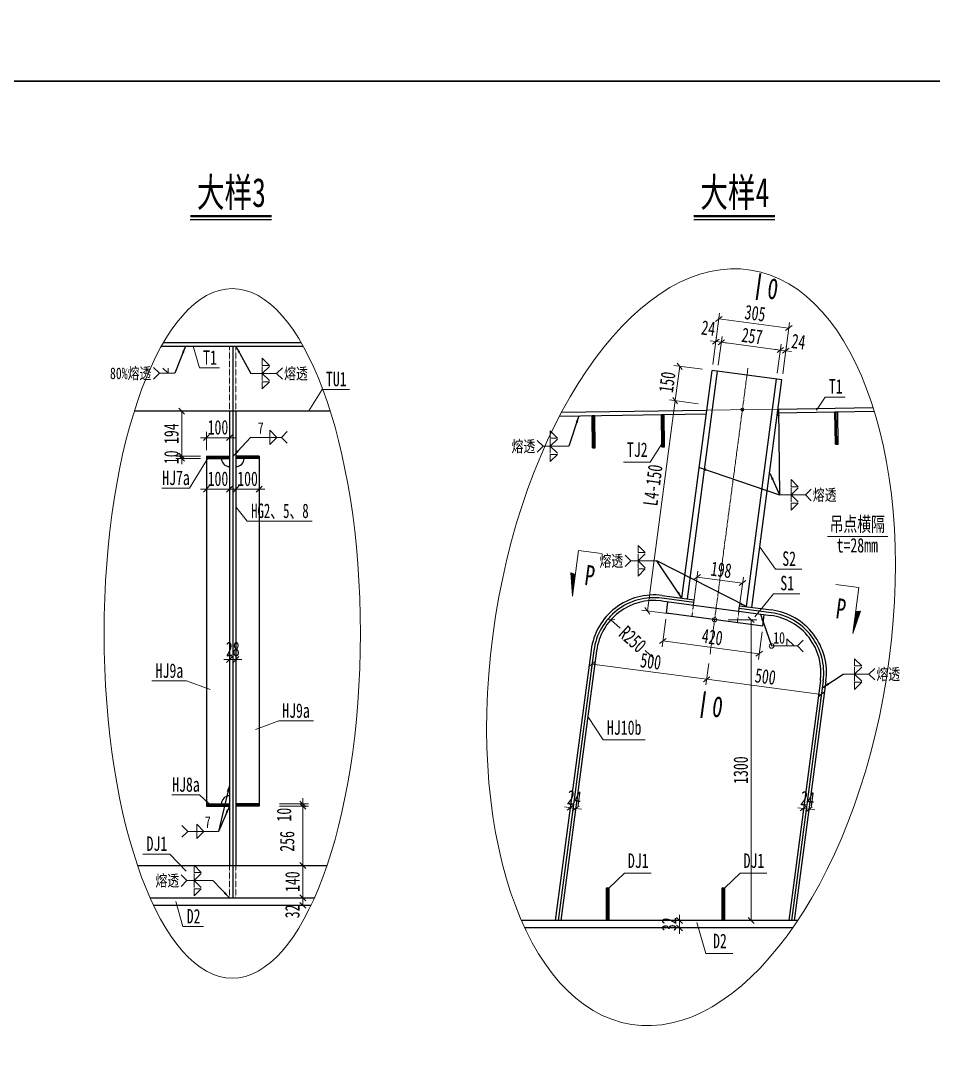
# Model space of a CAD drawing. Header units: millimetres. Extents: x 44597 to 300567, y -113054 to 73044.
# Drawn here: x 51188 to 55135, y -80674 to -76249 of the extents above; entities that cross this region are included whole.
import ezdxf
from ezdxf.enums import TextEntityAlignment as Align

# ---------------------------------------------------------------- set-up
doc = ezdxf.new("R2010")
doc.units = ezdxf.units.MM
doc.linetypes.add('CENTER2', pattern=[28.575, 19.05, -3.175, 3.175, -3.175])
doc.linetypes.add('DASHED', pattern=[0.75, 0.5, -0.25])
doc.layers.get('Defpoints').update_dxf_attribs({"color": 8})
for name, color, linetype, lineweight in [('Dim', 4, 'Continuous', 15), ('中心线', 2, 'CENTER2', 15), ('文字', 7, 'Continuous', 15), ('标注线及字体', 2, 'Continuous', 15), ('粗线', 3, 'Continuous', 35), ('细实线', 4, 'Continuous', 15), ('虚线', 7, 'DASHED', 13), ('钢板粗线', 1, 'Continuous', 25)]:
    doc.layers.add(name, color=color, linetype=linetype, lineweight=lineweight)
doc.layers.add('Text', color=4, linetype='Continuous')
doc.styles.add('111', font='', dxfattribs={"width": 0.7})
doc.styles.add('BM_Dim', font='', dxfattribs={"width": 0.85})
doc.styles.add('SMEDI', font='', dxfattribs={"width": 0.75})
doc.styles.get("Standard").update_dxf_attribs({"font": ''})
doc.styles.get('111').set_extended_font_data('仿宋_GB2312')
doc.styles.get('BM_Dim').set_extended_font_data('仿宋_GB2312')
doc.styles.get('SMEDI').set_extended_font_data('仿宋_GB2312')
doc.styles.get('Standard').set_extended_font_data('仿宋_GB2312')
doc.dimstyles.new('200', dxfattribs={"dimscale": 0, "dimtxt": 2.5, "dimasz": 1, "dimexe": 1, "dimexo": 1, "dimgap": 0.6, "dimtad": 1, "dimdec": 0, "dimdsep": 46, "dimtxsty": '111', "dimblk": 'OBLIQUE', "dimcen": 0, "dimclrd": 4, "dimclre": 4, "dimclrt": 4, "dimadec": 1, "dimazin": 2, "dimtfac": 1, "dimtdec": 0, "dimtix": 1, "dimtmove": 2, "dimatfit": 3, "dimfxl": 4, "dimfxlon": 1, "dimtolj": 1, "dimlwd": -1, "dimlwe": -1, "dimarcsym": 0})
doc.dimstyles.new('MSteel_1.0_1.0', dxfattribs={"dimtxt": 3, "dimasz": 1.2, "dimexe": 1, "dimexo": 1, "dimgap": 1, "dimtad": 3, "dimtoh": 1, "dimdec": 0, "dimzin": 0, "dimdsep": 46, "dimtxsty": 'Standard', "dimblk": 'ARCHTICK', "dimcen": 0.09, "dimclrd": 3, "dimclre": 3, "dimadec": 0, "dimazin": 0, "dimtfac": 1, "dimtdec": 4, "dimtofl": 0, "dimtmove": 0, "dimatfit": 3, "dimfxl": 1, "dimtolj": 1, "dimtzin": 0, "dimarcsym": 0})

# ---------------------------------------------------------------- blocks, each defined once
blk = doc.blocks.new('_Oblique')
at = {"color": 0, "linetype": 'ByBlock', "lineweight": -2}
blk.add_line((-0.5, -0.5), (0.5, 0.5), dxfattribs=at)
blk = doc.blocks.new('*D737')
at = {"layer": 'Defpoints', "color": 0, "transparency": 16777216}
for p in [(52091.6, -78052.2), (51991.6, -78131.6), (52091.6, -78131.6)]:
    blk.add_point(p, dxfattribs=at)
at = {"layer": '细实线', "color": 4, "transparency": 16777216}
for p, q in [((51991.6, -78052.2), (51966.6, -78052.2)), ((51991.6, -78106.6), (51991.6, -78027.2)), ((51991.6, -78052.2), (52091.6, -78052.2)), ((52091.6, -78106.6), (52091.6, -78027.2)), ((52091.6, -78052.2), (52116.6, -78052.2))]:
    blk.add_line(p, q, dxfattribs=at)
at = {"layer": '细实线', "color": 4, "transparency": 16777216, "xscale": 25, "yscale": 25, "zscale": 25}
blk.add_blockref('_Oblique', (51991.6, -78052.2), dxfattribs=at)
at = {"layer": '细实线', "color": 4, "transparency": 16777216, "xscale": 25, "yscale": 25, "zscale": 25, "rotation": 180}
blk.add_blockref('_Oblique', (52091.6, -78052.2), dxfattribs=at)
at = {"layer": '细实线', "color": 4, "transparency": 16777216, "insert": (52041.6, -78007.5), "char_height": 62.5, "attachment_point": 5, "style": '111'}
blk.add_mtext('\\A1;100', dxfattribs=at)
blk = doc.blocks.new('*D738')
at = {"layer": 'Defpoints', "color": 0, "transparency": 16777216}
for p in [(51991.6, -78141.6), (52091.6, -78141.6), (52091.6, -78274.7)]:
    blk.add_point(p, dxfattribs=at)
at = {"layer": '细实线', "color": 4, "transparency": 16777216}
for p, q in [((51991.6, -78174.7), (51991.6, -78299.7)), ((52091.6, -78174.7), (52091.6, -78299.7)), ((51991.6, -78274.7), (51966.6, -78274.7)), ((51991.6, -78274.7), (52091.6, -78274.7)), ((52091.6, -78274.7), (52116.6, -78274.7))]:
    blk.add_line(p, q, dxfattribs=at)
at = {"layer": '细实线', "color": 4, "transparency": 16777216, "xscale": 25, "yscale": 25, "zscale": 25}
blk.add_blockref('_Oblique', (51991.6, -78274.7), dxfattribs=at)
at = {"layer": '细实线', "color": 4, "transparency": 16777216, "xscale": 25, "yscale": 25, "zscale": 25, "rotation": 180}
blk.add_blockref('_Oblique', (52091.6, -78274.7), dxfattribs=at)
at = {"layer": '细实线', "color": 4, "transparency": 16777216, "insert": (52041.6, -78229.9), "char_height": 62.5, "attachment_point": 5, "style": '111'}
blk.add_mtext('\\A1;100', dxfattribs=at)
blk = doc.blocks.new('*D739')
at = {"layer": 'Defpoints', "color": 0, "transparency": 16777216}
for p in [(52119.6, -79010.5), (52091.6, -79084.7), (52119.6, -79085.6)]:
    blk.add_point(p, dxfattribs=at)
at = {"layer": '细实线', "color": 4, "transparency": 16777216}
for p, q in [((52091.6, -79059.7), (52091.6, -78985.5)), ((52119.6, -79060.6), (52119.6, -78985.5)), ((52091.6, -79010.5), (52066.6, -79010.5)), ((52091.6, -79010.5), (52119.6, -79010.5)), ((52119.6, -79010.5), (52144.6, -79010.5))]:
    blk.add_line(p, q, dxfattribs=at)
at = {"layer": '细实线', "color": 4, "transparency": 16777216, "xscale": 25, "yscale": 25, "zscale": 25}
blk.add_blockref('_Oblique', (52091.6, -79010.5), dxfattribs=at)
at = {"layer": '细实线', "color": 4, "transparency": 16777216, "xscale": 25, "yscale": 25, "zscale": 25, "rotation": 180}
blk.add_blockref('_Oblique', (52119.6, -79010.5), dxfattribs=at)
at = {"layer": '细实线', "color": 4, "transparency": 16777216, "insert": (52105.6, -78965.7), "char_height": 62.5, "attachment_point": 5, "style": '111'}
blk.add_mtext('\\A1;28', dxfattribs=at)
blk = doc.blocks.new('*D740')
at = {"layer": 'Defpoints', "color": 0, "transparency": 16777216}
for p in [(52215.9, -79634.6), (52215.9, -79644.6), (52408.4, -79644.6)]:
    blk.add_point(p, dxfattribs=at)
at = {"layer": '细实线', "color": 4, "transparency": 16777216}
for p, q in [((52308.4, -79634.6), (52433.4, -79634.6)), ((52308.4, -79644.6), (52433.4, -79644.6)), ((52408.4, -79634.6), (52408.4, -79609.6)), ((52408.4, -79634.6), (52408.4, -79644.6)), ((52408.4, -79644.6), (52408.4, -79669.6))]:
    blk.add_line(p, q, dxfattribs=at)
at = {"layer": '细实线', "color": 4, "transparency": 16777216, "xscale": 25, "yscale": 25, "zscale": 25}
for p, rotation in [((52408.4, -79634.6), 270), ((52408.4, -79644.6), 90)]:
    blk.add_blockref('_Oblique', p, dxfattribs=dict(at, rotation=rotation))
at = {"layer": '细实线', "color": 4, "transparency": 16777216, "insert": (52327.5, -79681), "char_height": 62.5, "attachment_point": 5, "rotation": 90, "style": '111'}
blk.add_mtext('\\A1;10', dxfattribs=at)
blk = doc.blocks.new('*D741')
at = {"layer": 'Defpoints', "color": 0, "transparency": 16777216}
for p in [(52215.9, -79644.6), (52250.7, -79900.6), (52408.4, -79900.6)]:
    blk.add_point(p, dxfattribs=at)
at = {"layer": '细实线', "color": 4, "transparency": 16777216}
for p, q in [((52308.4, -79644.6), (52433.4, -79644.6)), ((52408.4, -79644.6), (52408.4, -79900.6)), ((52308.4, -79900.6), (52433.4, -79900.6))]:
    blk.add_line(p, q, dxfattribs=at)
at = {"layer": '细实线', "color": 4, "transparency": 16777216, "xscale": 25, "yscale": 25, "zscale": 25}
for p, rotation in [((52408.4, -79644.6), 90), ((52408.4, -79900.6), 270)]:
    blk.add_blockref('_Oblique', p, dxfattribs=dict(at, rotation=rotation))
at = {"layer": '细实线', "color": 4, "transparency": 16777216, "insert": (52340.8, -79796.5), "char_height": 62.5, "attachment_point": 5, "rotation": 90, "style": '111'}
blk.add_mtext('\\A1;256', dxfattribs=at)
blk = doc.blocks.new('*D742')
at = {"layer": 'Defpoints', "color": 0, "transparency": 16777216}
for p in [(52250.7, -79900.6), (52250.7, -80040.6), (52408.4, -80040.6)]:
    blk.add_point(p, dxfattribs=at)
at = {"layer": '细实线', "color": 4, "transparency": 16777216}
for p, q in [((52308.4, -79900.6), (52433.4, -79900.6)), ((52408.4, -79900.6), (52408.4, -80040.6)), ((52308.4, -80040.6), (52433.4, -80040.6))]:
    blk.add_line(p, q, dxfattribs=at)
at = {"layer": '细实线', "color": 4, "transparency": 16777216, "xscale": 25, "yscale": 25, "zscale": 25}
for p, rotation in [((52408.4, -79900.6), 90), ((52408.4, -80040.6), 270)]:
    blk.add_blockref('_Oblique', p, dxfattribs=dict(at, rotation=rotation))
at = {"layer": '细实线', "color": 4, "transparency": 16777216, "insert": (52363.7, -79970.6), "char_height": 62.5, "attachment_point": 5, "rotation": 90, "style": '111'}
blk.add_mtext('\\A1;140', dxfattribs=at)
blk = doc.blocks.new('*D743')
at = {"layer": 'Defpoints', "color": 0, "transparency": 16777216}
for p in [(52250.7, -80040.6), (52250.7, -80072.6), (52408.4, -80072.6)]:
    blk.add_point(p, dxfattribs=at)
at = {"layer": '细实线', "color": 4, "transparency": 16777216}
for p, q in [((52308.4, -80040.6), (52433.4, -80040.6)), ((52408.4, -80040.6), (52408.4, -80072.6)), ((52308.4, -80072.6), (52433.4, -80072.6))]:
    blk.add_line(p, q, dxfattribs=at)
at = {"layer": '细实线', "color": 4, "transparency": 16777216, "xscale": 25, "yscale": 25, "zscale": 25}
for p, rotation in [((52408.4, -80040.6), 90), ((52408.4, -80072.6), 270)]:
    blk.add_blockref('_Oblique', p, dxfattribs=dict(at, rotation=rotation))
at = {"layer": '细实线', "color": 4, "transparency": 16777216, "insert": (52363.6, -80098.9), "char_height": 62.5, "attachment_point": 5, "rotation": 90, "style": '111'}
blk.add_mtext('\\A1;32', dxfattribs=at)
blk = doc.blocks.new('*D744')
at = {"layer": 'Defpoints', "color": 0, "transparency": 16777216}
for p in [(51885.2, -78141.6), (51991.6, -78131.6), (51991.6, -78141.6)]:
    blk.add_point(p, dxfattribs=at)
at = {"layer": '细实线', "color": 4, "transparency": 16777216}
for p, q in [((51966.6, -78131.6), (51860.2, -78131.6)), ((51966.6, -78141.6), (51860.2, -78141.6)), ((51885.2, -78131.6), (51885.2, -78106.6)), ((51885.2, -78131.6), (51885.2, -78141.6)), ((51885.2, -78141.6), (51885.2, -78166.6))]:
    blk.add_line(p, q, dxfattribs=at)
at = {"layer": '细实线', "color": 4, "transparency": 16777216, "xscale": 25, "yscale": 25, "zscale": 25}
for p, rotation in [((51885.2, -78131.6), 270), ((51885.2, -78141.6), 90)]:
    blk.add_blockref('_Oblique', p, dxfattribs=dict(at, rotation=rotation))
at = {"layer": '细实线', "color": 4, "transparency": 16777216, "insert": (51840.5, -78136.6), "char_height": 62.5, "attachment_point": 5, "rotation": 90, "style": '111'}
blk.add_mtext('\\A1;10', dxfattribs=at)
blk = doc.blocks.new('*D745')
at = {"layer": 'Defpoints', "color": 0, "transparency": 16777216}
for p in [(51885.2, -77937.6), (51951.6, -77937.6), (51991.6, -78131.6)]:
    blk.add_point(p, dxfattribs=at)
at = {"layer": '细实线', "color": 4, "transparency": 16777216}
for p, q in [((51926.6, -77937.6), (51860.2, -77937.6)), ((51885.2, -78131.6), (51885.2, -77937.6)), ((51966.6, -78131.6), (51860.2, -78131.6))]:
    blk.add_line(p, q, dxfattribs=at)
at = {"layer": '细实线', "color": 4, "transparency": 16777216, "xscale": 25, "yscale": 25, "zscale": 25}
for p, rotation in [((51885.2, -77937.6), 90), ((51885.2, -78131.6), 270)]:
    blk.add_blockref('_Oblique', p, dxfattribs=dict(at, rotation=rotation))
at = {"layer": '细实线', "color": 4, "transparency": 16777216, "insert": (51840.5, -78034.6), "char_height": 62.5, "attachment_point": 5, "rotation": 90, "style": '111'}
blk.add_mtext('\\A1;194', dxfattribs=at)
blk = doc.blocks.new('_ArchTick')
at = {"color": 0, "linetype": 'ByBlock', "const_width": 0.15}
blk.add_lwpolyline([(-0.5, -0.5), (0.5, 0.5)], dxfattribs=at)
blk = doc.blocks.new('U肋焊缝2')
at = {"layer": 'Dim'}
blk.add_line((0, 0), (-2.66, 0), dxfattribs=at)
blk.add_lwpolyline([(-3.66, 1), (-2.66, 0), (-3.66, -1)], dxfattribs=at)
at = {"layer": '细实线'}
blk.add_lwpolyline([(-2.05, 0.89), (-1.14, 0), (-1.14, 0.89)], dxfattribs=at)
at = {"layer": 'Text', "style": 'SMEDI', "width": 0.75}
blk.add_text('80%熔透', height=2, dxfattribs=at).set_placement((-11.22, 0), align=Align.MIDDLE_LEFT)
blk = doc.blocks.new('角焊缝2')
at = {"layer": 'Dim'}
blk.add_line((-3138.01, 370.22), (-3132.7, 370.22), dxfattribs=at)
blk.add_lwpolyline([(-3134.75, 371.45), (-3134.75, 368.99), (-3133.52, 370.22)], close=True, dxfattribs=at)
blk.add_lwpolyline([(-3131.7, 369.22), (-3132.7, 370.22), (-3131.7, 371.22)], dxfattribs=at)
blk = doc.blocks.new('*D746')
at = {"layer": 'Defpoints', "color": 0, "transparency": 16777216}
for p in [(54188.7, -78838.5), (54175.4, -80138.5), (54346.6, -80138.5)]:
    blk.add_point(p, dxfattribs=at)
at = {"layer": '细实线', "color": 4, "transparency": 16777216}
for p, q in [((54246.6, -78838.5), (54371.6, -78838.5)), ((54346.6, -78838.5), (54346.6, -80138.5)), ((54246.6, -80138.5), (54371.6, -80138.5))]:
    blk.add_line(p, q, dxfattribs=at)
at = {"layer": '细实线', "color": 4, "transparency": 16777216, "xscale": 25, "yscale": 25, "zscale": 25}
for p, rotation in [((54346.6, -78838.5), 90), ((54346.6, -80138.5), 270)]:
    blk.add_blockref('_Oblique', p, dxfattribs=dict(at, rotation=rotation))
at = {"layer": '细实线', "color": 4, "transparency": 16777216, "insert": (54301.8, -79488.5), "char_height": 62.5, "attachment_point": 5, "rotation": 90, "style": '111'}
blk.add_mtext('\\A1;1300', dxfattribs=at)
blk = doc.blocks.new('12-140加劲 无过焊孔')
at = {"layer": 'Defpoints'}
blk.add_line((38946.6, 32076.7), (38946.6, 32216.7), dxfattribs=at)
at = {"layer": '钢板粗线', "color": 7}
for p, q in [((38940.6, 32076.7), (38940.6, 32216.7)), ((38940.6, 32216.7), (38952.6, 32216.7)), ((38952.6, 32076.7), (38952.6, 32216.7)), ((38940.6, 32076.7), (38952.6, 32076.7))]:
    blk.add_line(p, q, dxfattribs=at)
blk = doc.blocks.new('*D747')
at = {"layer": 'Defpoints', "color": 0, "transparency": 16777216}
for p in [(54014, -80138.5), (54014, -80170.5), (54036.6, -80170.5)]:
    blk.add_point(p, dxfattribs=at)
at = {"layer": '细实线', "color": 4, "transparency": 16777216}
for p, q in [((54036.6, -80138.5), (54036.6, -80113.5)), ((54036.6, -80138.5), (54061.6, -80138.5)), ((54036.6, -80138.5), (54036.6, -80170.5)), ((54036.6, -80170.5), (54061.6, -80170.5)), ((54036.6, -80170.5), (54036.6, -80195.5))]:
    blk.add_line(p, q, dxfattribs=at)
at = {"layer": '细实线', "color": 4, "transparency": 16777216, "xscale": 25, "yscale": 25, "zscale": 25}
for p, rotation in [((54036.6, -80138.5), 270), ((54036.6, -80170.5), 90)]:
    blk.add_blockref('_Oblique', p, dxfattribs=dict(at, rotation=rotation))
at = {"layer": '细实线', "color": 4, "transparency": 16777216, "insert": (53991.8, -80154.5), "char_height": 62.5, "attachment_point": 5, "rotation": 90, "style": '111'}
blk.add_mtext('\\A1;32', dxfattribs=at)
blk = doc.blocks.new('*D748')
at = {"layer": 'Defpoints', "color": 0, "transparency": 16777216}
for p in [(54309.5, -78680.2), (54097.1, -78775.9), (54293.4, -78801.9)]:
    blk.add_point(p, dxfattribs=at)
at = {"layer": '细实线', "color": 4, "transparency": 16777216}
for p, q in [((54100.4, -78751.2), (54116.5, -78629.4)), ((54113.2, -78654.2), (54309.5, -78680.2)), ((54296.7, -78777.1), (54312.8, -78655.4))]:
    blk.add_line(p, q, dxfattribs=at)
at = {"layer": '细实线', "color": 4, "transparency": 16777216, "xscale": 25, "yscale": 25, "zscale": 25}
for p, rotation in [((54113.2, -78654.2), 172.4595999999968), ((54309.5, -78680.2), 352.4595999999968)]:
    blk.add_blockref('_Oblique', p, dxfattribs=dict(at, rotation=rotation))
at = {"layer": '细实线', "color": 4, "transparency": 16777216, "insert": (54217.2, -78622.9), "char_height": 62.5, "attachment_point": 5, "rotation": 352.4596, "style": '111'}
blk.add_mtext('\\A1;198', dxfattribs=at)
blk = doc.blocks.new('*D749')
at = {"layer": 'Defpoints', "color": 0, "transparency": 16777216}
for p in [(54217.7, -77639.7), (54173.2, -77792.9), (54197, -77796)]:
    blk.add_point(p, dxfattribs=at)
at = {"layer": '细实线', "color": 4, "transparency": 16777216}
for p, q in [((54180.8, -77735.6), (54197.2, -77611.7)), ((54204.6, -77738.8), (54221, -77614.9)), ((54193.9, -77636.5), (54169.2, -77633.2)), ((54193.9, -77636.5), (54217.7, -77639.7)), ((54217.7, -77639.7), (54242.5, -77642.9))]:
    blk.add_line(p, q, dxfattribs=at)
at = {"layer": '细实线', "color": 4, "transparency": 16777216, "xscale": 25, "yscale": 25, "zscale": 25}
for p, rotation in [((54193.9, -77636.5), 352.4595999999971), ((54217.7, -77639.7), 172.459599999997)]:
    blk.add_blockref('_Oblique', p, dxfattribs=dict(at, rotation=rotation))
at = {"layer": '细实线', "color": 4, "transparency": 16777216, "insert": (54161.7, -77578.6), "char_height": 62.5, "attachment_point": 5, "rotation": 352.4596, "style": '111'}
blk.add_mtext('\\A1;24', dxfattribs=at)
blk = doc.blocks.new('*D750')
at = {"layer": 'Defpoints', "color": 0, "transparency": 16777216}
for p in [(54472.5, -77673.4), (54197, -77796), (54451.8, -77829.7)]:
    blk.add_point(p, dxfattribs=at)
at = {"layer": '细实线', "color": 4, "transparency": 16777216}
for p, q in [((54204.6, -77738.8), (54221, -77614.9)), ((54217.7, -77639.7), (54472.5, -77673.4)), ((54459.4, -77772.5), (54475.8, -77648.6))]:
    blk.add_line(p, q, dxfattribs=at)
at = {"layer": '细实线', "color": 4, "transparency": 16777216, "xscale": 25, "yscale": 25, "zscale": 25}
for p, rotation in [((54217.7, -77639.7), 172.4595999999994), ((54472.5, -77673.4), 352.4595999999993)]:
    blk.add_blockref('_Oblique', p, dxfattribs=dict(at, rotation=rotation))
at = {"layer": '细实线', "color": 4, "transparency": 16777216, "insert": (54350.9, -77612.8), "char_height": 62.5, "attachment_point": 5, "rotation": 352.4596, "style": '111'}
blk.add_mtext('\\A1;257', dxfattribs=at)
blk = doc.blocks.new('*D751')
at = {"layer": 'Defpoints', "color": 0, "transparency": 16777216}
for p in [(54496.3, -77676.5), (54451.8, -77829.7), (54475.6, -77832.9)]:
    blk.add_point(p, dxfattribs=at)
at = {"layer": '细实线', "color": 4, "transparency": 16777216}
for p, q in [((54459.4, -77772.5), (54475.8, -77648.6)), ((54483.2, -77775.7), (54499.6, -77651.7)), ((54472.5, -77673.4), (54447.7, -77670.1)), ((54472.5, -77673.4), (54496.3, -77676.5)), ((54496.3, -77676.5), (54521.1, -77679.8))]:
    blk.add_line(p, q, dxfattribs=at)
at = {"layer": '细实线', "color": 4, "transparency": 16777216, "xscale": 25, "yscale": 25, "zscale": 25}
for p, rotation in [((54472.5, -77673.4), 352.4595999999971), ((54496.3, -77676.5), 172.459599999997)]:
    blk.add_blockref('_Oblique', p, dxfattribs=dict(at, rotation=rotation))
at = {"layer": '细实线', "color": 4, "transparency": 16777216, "insert": (54551.3, -77636.8), "char_height": 62.5, "attachment_point": 5, "rotation": 352.4596, "style": '111'}
blk.add_mtext('\\A1;24', dxfattribs=at)
blk = doc.blocks.new('*D752')
at = {"layer": 'Defpoints', "color": 0, "transparency": 16777216}
for p in [(54037.8, -77743.3), (54328.5, -77781.8), (54308.9, -77930.5)]:
    blk.add_point(p, dxfattribs=at)
at = {"layer": '细实线', "color": 4, "transparency": 16777216}
for p, q in [((54136.9, -77756.4), (54013, -77740)), ((54018.1, -77892), (54037.8, -77743.3)), ((54117.3, -77905.1), (53993.3, -77888.7))]:
    blk.add_line(p, q, dxfattribs=at)
at = {"layer": '细实线', "color": 4, "transparency": 16777216, "xscale": 25, "yscale": 25, "zscale": 25}
for p, rotation in [((54037.8, -77743.3), 82.45959999982126), ((54018.1, -77892), 262.4595999998213)]:
    blk.add_blockref('_Oblique', p, dxfattribs=dict(at, rotation=rotation))
at = {"layer": '细实线', "color": 4, "transparency": 16777216, "insert": (53983.6, -77811.8), "char_height": 62.5, "attachment_point": 5, "rotation": 82.4596, "style": '111'}
blk.add_mtext('\\A1;150', dxfattribs=at)
blk = doc.blocks.new('*D753')
at = {"layer": 'Defpoints', "color": 0, "transparency": 16777216}
for p in [(54018.1, -77892), (54308.9, -77930.5), (54188.7, -78838.5)]:
    blk.add_point(p, dxfattribs=at)
at = {"layer": '细实线', "color": 4, "transparency": 16777216}
for p, q in [((53897.9, -78800), (54018.1, -77892)), ((54117.3, -77905.1), (53993.3, -77888.7)), ((53997.1, -78813.1), (53873.1, -78796.7))]:
    blk.add_line(p, q, dxfattribs=at)
at = {"layer": '细实线', "color": 4, "transparency": 16777216, "xscale": 25, "yscale": 25, "zscale": 25}
for p, rotation in [((54018.1, -77892), 82.4596000000295), ((53897.9, -78800), 262.4596000000295)]:
    blk.add_blockref('_Oblique', p, dxfattribs=dict(at, rotation=rotation))
at = {"layer": '细实线', "color": 4, "transparency": 16777216, "insert": (53921.9, -78257.3), "char_height": 62.5, "attachment_point": 5, "rotation": 82.4596, "style": '111'}
blk.add_mtext('\\A1;L4-150', dxfattribs=at)
blk = doc.blocks.new('全融透2')
at = {"layer": 'Dim'}
blk.add_line((0, 0), (-4.48, 0), dxfattribs=at)
for points in [[(-3.23, 2.65), (-3.23, 1.41), (-2, 1.41)], [(-3.23, -2.65), (-3.23, -1.41), (-2, -1.41)]]:
    blk.add_lwpolyline(points, close=True, dxfattribs=at)
for points in [[(-5.48, 1), (-4.48, 0), (-5.48, -1)], [(-2, 1.21), (-3.23, 0), (-3.23, 1.21)], [(-2, -1.21), (-3.23, 0), (-3.23, -1.21)]]:
    blk.add_lwpolyline(points, dxfattribs=at)
at = {"layer": 'Text', "style": 'SMEDI', "width": 0.75}
blk.add_text('熔透', height=2, dxfattribs=at).set_placement((-9.92, 0), align=Align.MIDDLE_LEFT)
blk = doc.blocks.new('*D754')
at = {"layer": 'Defpoints', "color": 0, "transparency": 16777216}
for p in [(53671.2, -78937.5), (54166.9, -79003.1), (54154.6, -79095.6)]:
    blk.add_point(p, dxfattribs=at)
at = {"layer": '细实线', "color": 4, "transparency": 16777216}
for p, q in [((53667.9, -78962.3), (53655.7, -79054.8)), ((53659, -79030), (54154.6, -79095.6)), ((54163.6, -79027.9), (54151.4, -79120.4))]:
    blk.add_line(p, q, dxfattribs=at)
at = {"layer": '细实线', "color": 4, "transparency": 16777216, "xscale": 25, "yscale": 25, "zscale": 25}
for p, rotation in [((53659, -79030), 172.4596000000019), ((54154.6, -79095.6), 352.4596000000018)]:
    blk.add_blockref('_Oblique', p, dxfattribs=dict(at, rotation=rotation))
at = {"layer": '细实线', "color": 4, "transparency": 16777216, "insert": (53912.7, -79018.5), "char_height": 62.5, "attachment_point": 5, "rotation": 352.4596, "style": '111'}
blk.add_mtext('\\A1;500', dxfattribs=at)
blk = doc.blocks.new('*D755')
at = {"layer": 'Defpoints', "color": 0, "transparency": 16777216}
for p in [(54166.9, -79003.1), (54662.6, -79068.7), (54154.6, -79095.6)]:
    blk.add_point(p, dxfattribs=at)
at = {"layer": '细实线', "color": 4, "transparency": 16777216}
for p, q in [((54163.6, -79027.9), (54151.4, -79120.4)), ((54650.3, -79161.2), (54154.6, -79095.6)), ((54659.3, -79093.5), (54647, -79186))]:
    blk.add_line(p, q, dxfattribs=at)
at = {"layer": '细实线', "color": 4, "transparency": 16777216, "xscale": 25, "yscale": 25, "zscale": 25}
for p, rotation in [((54154.6, -79095.6), 172.4596000000021), ((54650.3, -79161.2), 352.4596000000021)]:
    blk.add_blockref('_Oblique', p, dxfattribs=dict(at, rotation=rotation))
at = {"layer": '细实线', "color": 4, "transparency": 16777216, "insert": (54408.3, -79084.1), "char_height": 62.5, "attachment_point": 5, "rotation": 352.4596, "style": '111'}
blk.add_mtext('\\A1;500', dxfattribs=at)
blk = doc.blocks.new('全融透1')
at = {"layer": 'Dim'}
blk.add_line((0, 0), (4.48, 0), dxfattribs=at)
for points in [[(2, 2.65), (2, 1.41), (3.23, 1.41)], [(2, -2.65), (2, -1.41), (3.23, -1.41)]]:
    blk.add_lwpolyline(points, close=True, dxfattribs=at)
for points in [[(3.23, 1.21), (2, 0), (2, 1.21)], [(3.23, -1.21), (2, 0), (2, -1.21)], [(5.48, 1), (4.48, 0), (5.48, -1)]]:
    blk.add_lwpolyline(points, dxfattribs=at)
at = {"layer": 'Text', "style": 'SMEDI', "width": 0.75}
blk.add_text('熔透', height=2, dxfattribs=at).set_placement((5.77, 0), align=Align.MIDDLE_LEFT)
blk = doc.blocks.new('*D756')
at = {"layer": 'Defpoints', "color": 0, "transparency": 16777216}
for p in [(54576, -79631.2), (54599.8, -79634.3), (54596.7, -79657.4)]:
    blk.add_point(p, dxfattribs=at)
at = {"layer": '细实线', "color": 4, "transparency": 16777216}
for p, q in [((54572.9, -79654.2), (54548.2, -79650.9)), ((54572.9, -79654.2), (54569.7, -79679)), ((54572.9, -79654.2), (54596.7, -79657.4)), ((54596.7, -79657.4), (54593.5, -79682.1)), ((54596.7, -79657.4), (54621.5, -79660.6))]:
    blk.add_line(p, q, dxfattribs=at)
at = {"layer": '细实线', "color": 4, "transparency": 16777216, "xscale": 25, "yscale": 25, "zscale": 25}
for p, rotation in [((54572.9, -79654.2), 352.4595999999947), ((54596.7, -79657.4), 172.4595999999948)]:
    blk.add_blockref('_Oblique', p, dxfattribs=dict(at, rotation=rotation))
at = {"layer": '细实线', "color": 4, "transparency": 16777216, "insert": (54590.6, -79612.1), "char_height": 62.5, "attachment_point": 5, "rotation": 352.4596, "style": '111'}
blk.add_mtext('\\A1;24', dxfattribs=at)
blk = doc.blocks.new('*D757')
at = {"layer": 'Defpoints', "color": 0, "transparency": 16777216}
for p in [(53573, -79588), (53596.8, -79591.1), (53588.5, -79654)]:
    blk.add_point(p, dxfattribs=at)
at = {"layer": '细实线', "color": 4, "transparency": 16777216}
for p, q in [((53564.7, -79650.8), (53539.9, -79647.6)), ((53569.7, -79612.8), (53561.4, -79675.6)), ((53564.7, -79650.8), (53588.5, -79654)), ((53593.5, -79615.9), (53585.2, -79678.8)), ((53588.5, -79654), (53613.2, -79657.3))]:
    blk.add_line(p, q, dxfattribs=at)
at = {"layer": '细实线', "color": 4, "transparency": 16777216, "xscale": 25, "yscale": 25, "zscale": 25}
for p, rotation in [((53564.7, -79650.8), 352.4595999999947), ((53588.5, -79654), 172.4595999999948)]:
    blk.add_blockref('_Oblique', p, dxfattribs=dict(at, rotation=rotation))
at = {"layer": '细实线', "color": 4, "transparency": 16777216, "insert": (53582.3, -79608.7), "char_height": 62.5, "attachment_point": 5, "rotation": 352.4596, "style": '111'}
blk.add_mtext('\\A1;24', dxfattribs=at)
blk = doc.blocks.new('*D758')
at = {"layer": 'Defpoints', "color": 0, "transparency": 16777216}
for p in [(53740.2, -78838.8), (53926.5, -79005.5)]:
    blk.add_point(p, dxfattribs=at)
at = {"layer": '细实线', "color": 4, "transparency": 16777216}
for p, q in [((53780.3, -78874.7), (53740.2, -78838.8)), ((53888.3, -78971.3), (53926.5, -79005.5))]:
    blk.add_line(p, q, dxfattribs=at)
at = {"layer": '细实线', "color": 4, "transparency": 16777216, "xscale": 25, "yscale": 25, "zscale": 25, "rotation": 138.155383155438}
blk.add_blockref('_Oblique', (53740.2, -78838.8), dxfattribs=at)
at = {"layer": '细实线', "color": 4, "transparency": 16777216, "insert": (53834.3, -78923), "char_height": 62.5, "attachment_point": 5, "rotation": 318.1554, "style": '111'}
blk.add_mtext('\\A1;R250', dxfattribs=at)
blk = doc.blocks.new('*D759')
at = {"layer": 'Defpoints', "color": 0, "transparency": 16777216}
for p in [(53980.5, -78810.9), (54396.9, -78866.1), (54381, -78985.6)]:
    blk.add_point(p, dxfattribs=at)
at = {"layer": '细实线', "color": 4, "transparency": 16777216}
for p, q in [((53977.2, -78835.7), (53961.4, -78955.3)), ((54393.6, -78890.8), (54377.7, -79010.4)), ((53964.7, -78930.5), (54381, -78985.6))]:
    blk.add_line(p, q, dxfattribs=at)
at = {"layer": '细实线', "color": 4, "transparency": 16777216, "xscale": 25, "yscale": 25, "zscale": 25}
for p, rotation in [((53964.7, -78930.5), 172.4596000000093), ((54381, -78985.6), 352.4596000000093)]:
    blk.add_blockref('_Oblique', p, dxfattribs=dict(at, rotation=rotation))
at = {"layer": '细实线', "color": 4, "transparency": 16777216, "insert": (54178.7, -78913.7), "char_height": 62.5, "attachment_point": 5, "rotation": 352.4596, "style": '111'}
blk.add_mtext('\\A1;420', dxfattribs=at)
blk = doc.blocks.new('角焊缝1')
at = {"layer": 'Dim'}
blk.add_line((-3101.17, 370.22), (-3106.48, 370.22), dxfattribs=at)
blk.add_lwpolyline([(-3107.48, 369.22), (-3106.48, 370.22), (-3107.48, 371.22)], dxfattribs=at)
blk.add_lwpolyline([(-3104.91, 371.45), (-3104.91, 368.99), (-3103.68, 370.22)], close=True, dxfattribs=at)
blk = doc.blocks.new('*D899')
at = {"layer": 'Defpoints', "color": 0, "transparency": 16777216}
for p in [(54509.3, -77578.5), (54177.4, -77761.8), (54479.7, -77801.8)]:
    blk.add_point(p, dxfattribs=at)
at = {"layer": '细实线', "color": 4, "transparency": 16777216}
for p, q in [((54193.8, -77637.6), (54210.2, -77513.7)), ((54206.9, -77538.5), (54509.3, -77578.5)), ((54496.2, -77677.6), (54512.6, -77553.7))]:
    blk.add_line(p, q, dxfattribs=at)
at = {"layer": '细实线', "color": 4, "transparency": 16777216, "xscale": 25, "yscale": 25, "zscale": 25}
for p, rotation in [((54206.9, -77538.5), 172.4595999999969), ((54509.3, -77578.5), 352.4595999999968)]:
    blk.add_blockref('_Oblique', p, dxfattribs=dict(at, rotation=rotation))
at = {"layer": '细实线', "color": 4, "transparency": 16777216, "insert": (54364, -77514.2), "char_height": 62.5, "attachment_point": 5, "rotation": 352.4596, "style": '111'}
blk.add_mtext('\\A1;305', dxfattribs=at)
blk = doc.blocks.new('*D900')
at = {"layer": 'Defpoints', "color": 0, "transparency": 16777216}
for p in [(52119.6, -78141.6), (52219.6, -78141.6), (52119.6, -78274.7)]:
    blk.add_point(p, dxfattribs=at)
at = {"layer": '细实线', "color": 4, "transparency": 16777216}
for p, q in [((52119.6, -78174.7), (52119.6, -78299.7)), ((52219.6, -78174.7), (52219.6, -78299.7)), ((52119.6, -78274.7), (52094.6, -78274.7)), ((52219.6, -78274.7), (52119.6, -78274.7)), ((52219.6, -78274.7), (52244.6, -78274.7))]:
    blk.add_line(p, q, dxfattribs=at)
at = {"layer": '细实线', "color": 4, "transparency": 16777216, "xscale": 25, "yscale": 25, "zscale": 25}
blk.add_blockref('_Oblique', (52119.6, -78274.7), dxfattribs=at)
at = {"layer": '细实线', "color": 4, "transparency": 16777216, "xscale": 25, "yscale": 25, "zscale": 25, "rotation": 180}
blk.add_blockref('_Oblique', (52219.6, -78274.7), dxfattribs=at)
at = {"layer": '细实线', "color": 4, "transparency": 16777216, "insert": (52169.6, -78229.9), "char_height": 62.5, "attachment_point": 5, "style": '111'}
blk.add_mtext('\\A1;100', dxfattribs=at)
blk = doc.blocks.new('剖面箭头')
at = {"ltscale": 10}
h = blk.add_hatch(dxfattribs=at)
h.set_pattern_fill('ANSI31', color=2, style=0)
h.set_pattern_definition([(45, (-182.99888, -777.8594), (-0.088388348, 0.088388348), [])])
h.paths.add_polyline_path([(6, -3), (3.15, -3), (3, -3.6)])
at = {"color": 3, "ltscale": 10}
blk.add_line((0, 0), (0, -3), dxfattribs=at)
at = {"color": 2, "ltscale": 10}
for p, q in [((0, -3), (6, -3)), ((6, -3), (3, -3.6)), ((3, -3.6), (3.15, -3))]:
    blk.add_line(p, q, dxfattribs=at)

msp = doc.modelspace()

# ---------------------------------------------------------------- linework, layer by layer
at = {"color": 4}
for p, q in [((51922, -77109.8), (52273.5, -77109.8)), ((54098.1, -77109.8), (54449.6, -77109.8))]:
    msp.add_line(p, q, dxfattribs=at)
at = {"color": 6, "const_width": 9}
for points in [[(51922, -77094.8), (52273.5, -77094.8)], [(54098.1, -77094.8), (54449.6, -77094.8)]]:
    msp.add_lwpolyline(points, dxfattribs=at)
at = {"layer": 'Defpoints'}
for p, q in [((52105.6, -77656.6), (52105.6, -80040.6)), ((51991.6, -78136.6), (52091.6, -78136.6)), ((52219.6, -78136.6), (52119.6, -78136.6)), ((53666.7, -78971.2), (53512.2, -80138.5)), ((54658.1, -79102.4), (54520.9, -80138.5)), ((51991.6, -79639.6), (52091.6, -79639.6)), ((52219.6, -79639.6), (52119.6, -79639.6))]:
    msp.add_line(p, q, dxfattribs=at)
for points in [[(47566.6, -61894.1), (69566.6, -61894.1), (69566.6, -76511.3), (47566.6, -76511.3)], [(47566.6, -76511.3), (57191.6, -76511.3), (57191.6, -82906.3), (47566.6, -82906.3)]]:
    msp.add_lwpolyline(points, close=True, dxfattribs=at)
for points in [[(54098.7, -78764), (53960.9, -78745.8, 0.414214), (53666.7, -78971.2)], [(54658.1, -79102.4, 0.414214), (54432.7, -78808.3), (54294.9, -78790)]]:
    msp.add_lwpolyline(points, format="xyb", dxfattribs=at)
at = {"layer": 'Dim', "color": 8}
msp.add_line((54154.7, -77932.8), (54463, -77928.2), dxfattribs=at)
at = {"layer": 'Dim'}
msp.add_line((54434.7, -78952), (54546.7, -78952), dxfattribs=at)
msp.add_lwpolyline([(54501.2, -78921.2), (54501.2, -78952), (54532, -78952)], close=True, dxfattribs=at)
msp.add_lwpolyline([(54571.7, -78927), (54546.7, -78952), (54571.7, -78977)], dxfattribs=at)
msp.add_circle((54434.7, -78952), 10.1, dxfattribs=at)
at = {"layer": '中心线', "ltscale": 0.6}
msp.add_line((54169, -78987.1), (54332.5, -77751.9), dxfattribs=at)
at = {"layer": '粗线'}
for p, q in [((54371.6, -77456.8), (54386.7, -77342.8)), ((54132.5, -79263), (54147.6, -79149))]:
    msp.add_line(p, q, dxfattribs=at)
at = {"layer": '细实线'}
for p, q in [((51961.2, -77750.6), (51933.9, -77656.6)), ((51961.2, -77750.6), (52048.5, -77750.6)), ((52492.3, -77843.2), (52435, -77936.6)), ((52492.3, -77843.2), (52609.9, -77843.2)), ((54666.2, -77877.3), (54628.5, -77932.4)), ((54666.2, -77877.3), (54753.5, -77877.3)), ((53909.6, -78157.4), (53960.4, -78078.4)), ((51918.5, -78270), (52000.9, -78136.6)), ((53795.1, -78157.4), (53909.6, -78157.4)), ((51799.7, -78270), (51918.5, -78270)), ((52167.5, -78412.8), (52119.6, -78351.3)), ((52167.5, -78412.8), (52448.8, -78412.8)), ((54676.7, -78479.2), (54938, -78479.2)), ((54451.6, -78620.5), (54385.3, -78526.7)), ((54451.6, -78620.5), (54566.1, -78620.5)), ((54443.2, -78726.2), (54362.4, -78825.6)), ((54443.2, -78726.2), (54557.7, -78726.2)), ((51906.3, -79103.4), (51756.3, -79103.4)), ((51906.3, -79103.4), (52007.3, -79140.2)), ((52304.9, -79276.1), (52203.9, -79312.9)), ((52304.9, -79276.1), (52454.8, -79276.1)), ((53707.1, -79358.3), (53641.1, -79256.3)), ((53707.1, -79358.3), (53888.5, -79358.3)), ((51842.8, -79595.4), (51961.5, -79595.4)), ((51961.5, -79595.4), (52003, -79634.6)), ((51716.7, -79851), (51834.3, -79851)), ((51834.3, -79851), (51904.7, -79925.6)), ((53799.3, -79933.5), (53731.5, -79998.5)), ((53799.3, -79933.5), (53913.8, -79933.5)), ((54299.3, -79933.5), (54231.5, -79998.5)), ((54299.3, -79933.5), (54413.8, -79933.5)), ((51890.5, -80164.7), (51858.9, -80055.8)), ((51890.5, -80164.7), (51979.4, -80164.7)), ((54150.4, -80280.4), (54111.6, -80146.5)), ((54150.4, -80280.4), (54266.8, -80280.4))]:
    msp.add_line(p, q, dxfattribs=at)
for centre, radius in [((54308.9, -77930.5), 6.27), ((54188.7, -78838.5), 9.48)]:
    msp.add_circle(centre, radius, dxfattribs=at)
for centre, major_axis, ratio in [((54086.7, -78957.5), (-258, -1629.9), 0.518411), ((52103.6, -78897.6), (0, -1489.7), 0.371972)]:
    msp.add_ellipse(centre, major_axis=major_axis, ratio=ratio, dxfattribs=at)
at = {"layer": '虚线', "ltscale": 2}
for p, q in [((52091.6, -77936.6), (52091.6, -77656.6)), ((52119.6, -77936.6), (52119.6, -77656.6)), ((54097.1, -78775.9), (54090.5, -78825.5)), ((54293.4, -78801.9), (54286.8, -78851.5)), ((52091.6, -79900.6), (52091.6, -80040.6)), ((52091.6, -79900.6), (52091.6, -80040.6)), ((52119.6, -79900.6), (52119.6, -80040.6))]:
    msp.add_line(p, q, dxfattribs=at)
at = {"layer": '钢板粗线'}
for p, q in [((51797, -77656.6), (52410.2, -77656.6)), ((51806.1, -77640.6), (52401, -77640.6)), ((54047.2, -78745.1), (54177.4, -77761.8)), ((54071, -78748.3), (54201.2, -77764.9)), ((54479.7, -77801.8), (54177.4, -77761.8)), ((54325.8, -78782), (54455.9, -77798.7)), ((54349.6, -78785.1), (54479.7, -77801.8)), ((51680.1, -77936.6), (52527, -77936.6)), ((52091.6, -77936.6), (52091.6, -79900.6)), ((52119.6, -77936.6), (52119.6, -79900.6)), ((51991.6, -78131.6), (52091.6, -78131.6)), ((51991.6, -78131.6), (51991.6, -78141.6)), ((51991.6, -78141.6), (52091.6, -78141.6)), ((51991.6, -78141.6), (51991.6, -79634.6)), ((52219.6, -78131.6), (52119.6, -78131.6)), ((52219.6, -78141.6), (52119.6, -78141.6)), ((52219.6, -78131.6), (52219.6, -78141.6)), ((52219.6, -78141.6), (52219.6, -79634.6)), ((53959.3, -78757.7), (54431.2, -78820.2)), ((53980.5, -78810.9), (53987, -78761.4)), ((54097.1, -78775.9), (54100.2, -78752.1)), ((54293.4, -78801.9), (54296.5, -78778.1)), ((54396.9, -78866.1), (53980.5, -78810.9)), ((54396.9, -78866.1), (54403.4, -78816.5)), ((53654.8, -78969.6), (53500.1, -80138.5)), ((53678.6, -78972.7), (53524.3, -80138.5)), ((54646.2, -79100.8), (54508.8, -80138.5)), ((54670, -79104), (54533.1, -80138.5)), ((51991.6, -79634.6), (52091.6, -79634.6)), ((51991.6, -79634.6), (51991.6, -79644.6)), ((51991.6, -79644.6), (52091.6, -79644.6)), ((52219.6, -79634.6), (52119.6, -79634.6)), ((52219.6, -79644.6), (52119.6, -79644.6)), ((52219.6, -79634.6), (52219.6, -79644.6)), ((51693.9, -79900.6), (52513.3, -79900.6)), ((51748.2, -80040.6), (52458.9, -80040.6)), ((51762.9, -80072.6), (52444.2, -80072.6)), ((54548, -80138.5), (53353.8, -80138.5)), ((54526.2, -80170.5), (53368.2, -80170.5))]:
    msp.add_line(p, q, dxfattribs=at)
for points in [[(54463, -77928.2), (54873.9, -77922)], [(53518.2, -77958.4), (54152.6, -77948.8)], [(53526.7, -77942.2), (54154.7, -77932.8)], [(54460.9, -77944.2), (54878.9, -77938)], [(53962.4, -78733.9), (54100.2, -78752.1)], [(54296.5, -78778.1), (54434.3, -78796.4)]]:
    msp.add_lwpolyline(points, dxfattribs=at)
for points in [[(53962.4, -78733.9, 0.414214), (53654.8, -78969.6)], [(53959.3, -78757.7, 0.414214), (53678.6, -78972.7)], [(54670, -79104, 0.414214), (54434.3, -78796.4)], [(54646.2, -79100.8, 0.414214), (54431.2, -78820.2)]]:
    msp.add_lwpolyline(points, format="xyb", dxfattribs=at)
for centre, start, end in [((52091.6, -78141.6), 180, 270), ((52119.6, -78141.6), 270, 0), ((52091.6, -79634.6), 90, 180)]:
    msp.add_arc(centre, 35, start, end, dxfattribs=at)

# ---------------------------------------------------------------- block references
at = {"layer": 'Dim', "yscale": 33.33333333333334, "zscale": 33.33333333333334}
for p, xscale, rotation in [((53699.2, -78552.1), 33.33333333333334, 262.4595999999525), ((54712.9, -78686.3), -33.33333333333333, 82.45959999993596)]:
    msp.add_blockref('剖面箭头', p, dxfattribs=dict(at, xscale=xscale, rotation=rotation))
at = {"layer": '细实线', "color": 8}
for name, p, xscale, yscale, zscale in [('U肋焊缝2', (51855.2, -77773.8), 25.00000000000001, 25.00000000000001, 25.00000000000001), ('全融透1', (52183.3, -77774.8), 25, 25, 25), ('角焊缝2', (130634, -87306), 25.00000000000001, 25.00000000000001, 25.00000000000001), ('全融透2', (53558.9, -78089.1), 25, 25, 25), ('全融透1', (54468.9, -78299.3), 25, 25, 25), ('全融透2', (53939, -78584.1), 25, 25, 25), ('全融透1', (54743.9, -79073.8), 25, 25, 25), ('角焊缝1', (129572.8, -89008.8), 25.00000000000001, 25.00000000000001, 25.00000000000001), ('全融透2', (52019.4, -79965.9), 25, 25, 25)]:
    msp.add_blockref(name, p, dxfattribs=dict(at, xscale=xscale, yscale=yscale, zscale=zscale))
at = {"layer": '细实线'}
for p, rotation in [((15205.6, -110753.4), 0.8593722439355104), ((15505.6, -110748.9), 0.8593722439355104), ((16255.6, -110737.7), 0.8593722439355104), ((92672.1, -47921.8), 180.000000000002), ((93172.1, -47921.8), 180.000000000002)]:
    msp.add_blockref('12-140加劲 无过焊孔', p, dxfattribs=dict(at, rotation=rotation))

# ---------------------------------------------------------------- texts
at = {"layer": 'Text', "style": 'SMEDI', "width": 0.75}
for s, p in [('7', (52213.6, -78010.2)), ('10', (54441.9, -78916.9)), ('7', (51985, -79713))]:
    msp.add_text(s, height=50, dxfattribs=at).set_placement(p, align=Align.MIDDLE_LEFT)
at = {"layer": '文字', "style": 'BM_Dim', "width": 0.7}
for s, p in [('O', (54434.7, -77452.7)), ('P', (53643.8, -78690.6)), ('P', (54729.6, -78834.4)), ('O', (54195.7, -79259))]:
    msp.add_text(s, height=87.5, rotation=352.4596, dxfattribs=at).set_placement(p, align=Align.CENTER)
at = {"layer": '文字', "style": 'BM_Dim'}
for s, width, p in [('T1', 0.7, (52007.1, -77755.9)), ('TU1', 0.7, (52553.3, -77848.5)), ('T1', 0.7, (54712.1, -77880.2)), ('TJ2', 0.7, (53854.4, -78153.9)), ('HJ7a', 0.7, (51860.3, -78275.3)), ('HG2、5、8', 0.65, (52309.4, -78418)), ('吊点横隔', 0.7, (54805.3, -78475.7)), ('t=28mm', 0.7, (54805.3, -78566.8)), ('S2', 0.7, (54510.9, -78624.5)), ('S1', 0.7, (54502.5, -78730.2)), ('HJ9a', 0.7, (51832, -79108.6)), ('HJ9a', 0.7, (52379.2, -79281.3)), ('HJ10b', 0.7, (53797.9, -79354.7)), ('HJ8a', 0.7, (51903.4, -79600.7)), ('DJ1', 0.7, (51777.8, -79856.2)), ('DJ1', 0.7, (53858.6, -79929.9)), ('DJ1', 0.7, (54358.6, -79929.9)), ('D2', 0.7, (51936.4, -80169.9)), ('D2', 0.7, (54211.6, -80276.8))]:
    msp.add_text(s, height=62.5, dxfattribs=dict(at, width=width)).set_placement(p, align=Align.BOTTOM_CENTER)
at = {"layer": '标注线及字体', "style": '111', "width": 0.7}
for s, p in [('大样3', (52099.8, -76989.6)), ('大样4', (54276, -76989.6))]:
    msp.add_text(s, height=125, dxfattribs=at).set_placement(p, align=Align.MIDDLE)

# ---------------------------------------------------------------- dimensions: what is measured, and where the dimension line sits
at = {"layer": '细实线'}
for p1, p2, distance, override, picture, middle in [((54177.4, -77761.8), (54479.7, -77801.8), 225.2, {"dimscale": 25, "dimblk": 'Oblique'}, '*D899', (54364, -77514.2)), ((54197, -77796), (54451.8, -77829.7), 157.7, {"dimscale": 25}, '*D750', (54350.9, -77612.8)), ((54308.9, -77930.5), (54328.5, -77781.8), 293.3, {"dimscale": 25}, '*D752', (53983.6, -77811.8)), ((54097.1, -78775.9), (54293.4, -78801.9), 122.8, {"dimscale": 25}, '*D748', (54217.2, -78622.9)), ((53980.5, -78810.9), (54396.9, -78866.1), -120.6, {"dimscale": 25, "dimblk": 'Oblique'}, '*D759', (54178.7, -78913.7)), ((53671.2, -78937.5), (54166.9, -79003.1), -93.3, {"dimscale": 25, "dimblk": 'Oblique'}, '*D754', (53912.7, -79018.5)), ((54662.6, -79068.7), (54166.9, -79003.1), 93.3, {"dimscale": 25, "dimblk": 'Oblique'}, '*D755', (54408.3, -79084.1)), ((53573, -79588), (53596.8, -79591.1), -63.4, {"dimscale": 25, "dimblk": 'Oblique'}, '*D757', (53582.3, -79608.7)), ((54576, -79631.2), (54599.8, -79634.3), -23.3, {"dimscale": 25, "dimblk": 'Oblique'}, '*D756', (54590.6, -79612.1))]:
    dim = msp.add_aligned_dim(p1=p1, p2=p2, distance=distance, dimstyle='200', override=override, dxfattribs=at)
    dim.commit()
    dim.dimension.update_dxf_attribs({"geometry": picture, "text_midpoint": middle})
for base, p1, p2, angle, picture, middle, dimtype in [((54217.7, -77639.7), (54173.2, -77792.9), (54197, -77796), 352.4596, '*D749', (54161.7, -77578.6), 161), ((54496.3, -77676.5), (54451.8, -77829.7), (54475.6, -77832.9), 352.4596, '*D751', (54551.3, -77636.8), 161), ((52408.4, -79644.6), (52215.9, -79634.6), (52215.9, -79644.6), 90, '*D740', (52327.5, -79681), 160), ((52408.4, -79900.6), (52215.9, -79644.6), (52250.7, -79900.6), 90, '*D741', (52340.8, -79796.5), 160), ((52408.4, -80072.6), (52250.7, -80040.6), (52250.7, -80072.6), 90, '*D743', (52363.6, -80098.9), 160)]:
    dim = msp.add_linear_dim(base=base, p1=p1, p2=p2, angle=angle, dimstyle='200', override={"dimscale": 25}, dxfattribs=at)
    dim.commit()
    dim.dimension.update_dxf_attribs({"geometry": picture, "text_midpoint": middle, "dimtype": dimtype})
dim = msp.add_linear_dim(base=(54018.1, -77892), p1=(54188.7, -78838.5), p2=(54308.9, -77930.5), angle=82.4596, text='L4-150', dimstyle='200', override={"dimscale": 25, "dimtxsty": '111'}, dxfattribs=at)
dim.commit()
dim.dimension.update_dxf_attribs({"geometry": '*D753', "text_midpoint": (53921.9, -78257.3), "dimtype": 161})
for base, p1, p2, angle, override, picture, middle in [((51885.2, -77937.6), (51991.6, -78131.6), (51951.6, -77937.6), 90, {"dimscale": 25}, '*D745', (51840.5, -78034.6)), ((51885.2, -78141.6), (51991.6, -78131.6), (51991.6, -78141.6), 90, {"dimscale": 25}, '*D744', (51840.5, -78136.6)), ((52119.6, -78274.7), (52219.6, -78141.6), (52119.6, -78141.6), 180, {"dimscale": 25}, '*D900', (52169.6, -78229.9)), ((54346.6, -80138.5), (54188.7, -78838.5), (54175.4, -80138.5), 90, {"dimscale": 25, "dimblk": 'Oblique'}, '*D746', (54301.8, -79488.5)), ((52408.4, -80040.6), (52250.7, -79900.6), (52250.7, -80040.6), 90, {"dimscale": 25}, '*D742', (52363.7, -79970.6)), ((54036.6, -80170.5), (54014, -80138.5), (54014, -80170.5), 90, {"dimscale": 25}, '*D747', (53991.8, -80154.5))]:
    dim = msp.add_linear_dim(base=base, p1=p1, p2=p2, angle=angle, dimstyle='200', override=override, dxfattribs=at)
    dim.commit()
    dim.dimension.update_dxf_attribs({"geometry": picture, "text_midpoint": middle})
for base, p1, p2, picture, middle in [((52091.6, -78052.2), (51991.6, -78131.6), (52091.6, -78131.6), '*D737', (52041.6, -78007.5)), ((52091.6, -78274.7), (51991.6, -78141.6), (52091.6, -78141.6), '*D738', (52041.6, -78229.9)), ((52119.6, -79010.5), (52091.6, -79084.7), (52119.6, -79085.6), '*D739', (52105.6, -78965.7))]:
    dim = msp.add_linear_dim(base=base, p1=p1, p2=p2, dimstyle='200', override={"dimscale": 25}, dxfattribs=at)
    dim.commit()
    dim.dimension.update_dxf_attribs({"geometry": picture, "text_midpoint": middle})
dim = msp.add_radius_dim(center=(53926.5, -79005.5), mpoint=(53740.2, -78838.8), dimstyle='200', override={"dimscale": 25, "dimblk": 'Oblique'}, dxfattribs=at)
dim.commit()
dim.dimension.update_dxf_attribs({"geometry": '*D758', "text_midpoint": (53834.3, -78923), "dimtype": 164})

# ---------------------------------------------------------------- leaders
at = {"layer": 'Dim'}
for points in [[(51901.3, -77656.6), (51855.2, -77773.8)], [(52119.6, -77656.6), (52183.3, -77774.8)], [(53602.2, -77957.1), (53558.9, -78089.1)], [(54464.7, -77928.2), (54468.9, -78299.3)], [(52107.6, -78131.6), (52183.7, -78050.4)], [(54123.4, -78181.5), (54468.9, -78299.3)], [(54427.9, -78205.3), (54468.9, -78299.3)], [(54047.1, -78745.1), (53939, -78584.1)], [(54325.8, -78782), (53939, -78584.1)], [(54387.1, -78814.3), (54434.7, -78952)], [(54656.8, -79132.1), (54743.9, -79073.8)], [(52091.6, -79551.4), (52043.4, -79753.2)], [(52090.9, -79644.8), (52043.4, -79753.2)], [(52091.6, -80040.6), (52019.4, -79965.9)]]:
    msp.add_leader(points, dimstyle='MSteel_1.0_1.0', override={"dimscale": 25, "dimclrd": 256}, dxfattribs=at)

doc.saveas('drawing.dxf')
